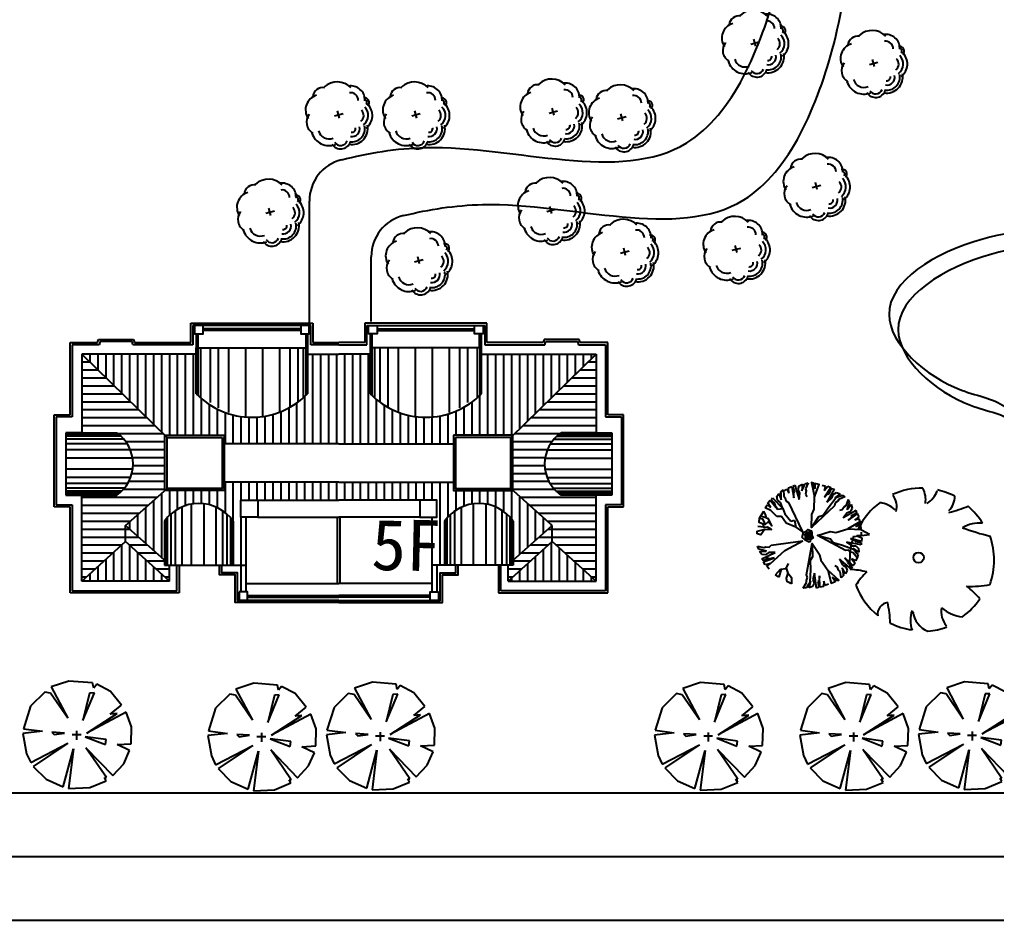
# Model space of a CAD drawing. Extents: x 225694 to 1397201, y -46174 to 794826.
# Drawn here: x 614674 to 660719, y 411689 to 454126 of the extents above; entities that cross this region are included whole.
import ezdxf
from ezdxf.enums import TextEntityAlignment as Align

# ---------------------------------------------------------------- set-up
doc = ezdxf.new("R2010")
doc.units = 0
doc.header["$LTSCALE"] = 0.5
doc.header["$MEASUREMENT"] = 0
for name, color, linetype in [('08-树', 73, 'Continuous'), ('KJ', 8, 'Continuous'), ('ZJ', 7, 'Continuous'), ('屋顶', 135, 'Continuous'), ('树', 124, 'Continuous'), ('路', 40, 'Continuous')]:
    doc.layers.add(name, color=color, linetype=linetype)
doc.styles.add('等线体', font='')
doc.styles.get('等线体').set_extended_font_data('黑体')

# ---------------------------------------------------------------- blocks, each defined once
blk = doc.blocks.new('批杷')
at = {"layer": '08-树', "color": 124}
for p, q in [((-1206, 2233), (-1054, 2316)), ((-1054, 2316), (-959, 2128)), ((-983, 2387), (-831, 2446)), ((-959, 2128), (-983, 2387)), ((-831, 2446), (-723, 1917)), ((-784, 2446), (-678, 2505)), ((-689, 2188), (-784, 2446)), ((-678, 2505), (-475, 1835)), ((-524, 2306), (-478, 2470)), ((-441, 2129), (-524, 2306)), ((-478, 2470), (-326, 2553)), ((-326, 2553), (-360, 2236)), ((-360, 2236), (-231, 2506)), ((-231, 2506), (-208, 2577)), ((-208, 2577), (-55, 2613)), ((-55, 2613), (-172, 2330)), ((-172, 2330), (-148, 2236)), ((296, 2576), (142, 2607)), ((601, 2507), (767, 2457)), ((767, 2457), (700, 2258)), ((700, 2258), (866, 2457)), ((1016, 2391), (717, 1941)), ((1166, 2324), (833, 1708)), ((866, 2457), (1016, 2391)), ((933, 2108), (1049, 2357)), ((1049, 2357), (1166, 2324)), ((-1799, 1818), (-1731, 1918)), ((-1731, 1918), (-1248, 1412)), ((-1537, 1977), (-1438, 2120)), ((-1504, 1809), (-1537, 1977)), ((-1438, 2120), (-1325, 1821)), ((-1344, 2194), (-1224, 2295)), ((-1333, 2120), (-1344, 2194)), ((-1325, 1821), (-1333, 2120)), ((-1224, 2295), (-1200, 1990)), ((-1200, 1990), (-1137, 1917)), ((-1137, 1917), (-1099, 1765)), ((-735, 2140), (-689, 2188)), ((-723, 1917), (-735, 2140)), ((-475, 1835), (-441, 2129)), ((-148, 2236), (-183, 2083)), ((-183, 2083), (-111, 1966)), ((717, 1941), (866, 2108)), ((833, 1708), (1066, 1891)), ((866, 2108), (933, 2108)), ((1066, 1891), (1132, 2074)), ((1132, 2074), (1282, 2158)), ((1448, 2108), (1199, 1908)), ((1199, 1908), (1481, 2008)), ((1282, 2158), (1448, 2108)), ((1681, 1958), (1398, 1841)), ((1481, 2008), (1548, 2041)), ((1548, 2041), (1681, 1958)), ((-2080, 1437), (-1981, 1580)), ((-1806, 1311), (-2080, 1437)), ((-1981, 1580), (-1812, 1455)), ((-1950, 1675), (-1841, 1796)), ((-1812, 1455), (-1950, 1675)), ((-1841, 1796), (-1506, 1373)), ((-1597, 1630), (-1799, 1818)), ((-1618, 1567), (-1597, 1630)), ((-1506, 1373), (-1618, 1567)), ((-1506, 1373), (-1248, 1412)), ((-1351, 1689), (-1504, 1809)), ((-1248, 1412), (-1351, 1689)), ((-1248, 1412), (-1154, 1152)), ((-1099, 1765), (-982, 1692)), ((-982, 1692), (-335, 346)), ((1182, 1542), (102, 510)), ((1215, 1675), (1182, 1542)), ((1348, 1758), (1215, 1675)), ((1398, 1841), (1348, 1758)), ((1636, 1489), (1556, 1354)), ((1718, 1541), (1636, 1489)), ((1828, 1826), (1718, 1541)), ((1789, 1343), (1882, 1628)), ((1983, 1597), (1789, 1343)), ((1914, 1695), (1828, 1826)), ((1882, 1628), (1914, 1695)), ((1957, 1281), (2037, 1432)), ((2037, 1432), (1983, 1597)), ((-2340, 954), (-2143, 1291)), ((-1530, 1034), (-1806, 1311)), ((-1312, 1034), (-1530, 1034)), ((-1095, 717), (-1312, 1034)), ((-1154, 1152), (-877, 816)), ((1556, 1354), (1424, 1318)), ((2206, 1320), (1599, 973)), ((1599, 973), (1776, 1210)), ((1776, 1210), (1957, 1281)), ((2276, 1172), (1834, 862)), ((1834, 862), (1997, 1016)), ((1995, 1082), (2242, 1205)), ((1997, 1016), (1995, 1082)), ((2151, 853), (2346, 1024)), ((2349, 925), (2151, 853)), ((2242, 1205), (2206, 1320)), ((2346, 1024), (2276, 1172)), ((2403, 760), (2349, 925)), ((-640, 538), (-1095, 717)), ((-877, 816), (-699, 855)), ((-699, 855), (-640, 538)), ((-640, 538), (-264, 261)), ((-2459, 222), (-2459, 340)), ((1708, -563), (393, 145)), ((2464, -143), (1944, 3)), ((1944, 3), (2149, -88)), ((2450, 115), (2240, 117)), ((2240, 117), (2481, 20)), ((2447, 288), (2450, 115)), ((2481, 20), (2464, -143)), ((-2383, -509), (-2442, -364)), ((-2442, -364), (-2145, -435)), ((-2145, -435), (-2055, -397)), ((-2055, -397), (-1899, -408)), ((-1899, -408), (-1794, -320)), ((-1794, -320), (-313, -120)), ((-1154, -571), (-313, -120)), ((-131, -1714), (136, -244)), ((2447, -305), (1759, -180)), ((1759, -180), (2005, -344)), ((2005, -344), (2199, -351)), ((2149, -88), (2169, -151)), ((2169, -151), (2443, -185)), ((2199, -351), (2325, -467)), ((2443, -185), (2447, -305)), ((-2310, -521), (-2383, -509)), ((-2342, -622), (-2022, -607)), ((-2236, -760), (-2342, -622)), ((-2022, -607), (-2310, -521)), ((-2240, -963), (-1609, -660)), ((-2067, -780), (-2236, -760)), ((-2158, -1104), (-1652, -917)), ((-1905, -671), (-2067, -780)), ((-1609, -660), (-1905, -671)), ((-1652, -917), (-1871, -963)), ((-1825, -1182), (-1154, -571)), ((1680, -912), (1814, -1091)), ((2062, -1293), (1680, -912)), ((1845, -553), (1708, -563)), ((1965, -654), (1845, -553)), ((2060, -676), (1965, -654)), ((2258, -908), (2060, -676)), ((2329, -641), (2062, -466)), ((2062, -466), (2244, -703)), ((2258, -908), (2176, -1062)), ((2244, -703), (2296, -756)), ((2296, -756), (2258, -908)), ((2325, -467), (2329, -641)), ((-2166, -1058), (-2240, -963)), ((-1925, -924), (-2166, -1058)), ((-2076, -1246), (-2158, -1104)), ((-1825, -1182), (-2076, -1246)), ((-1996, -1305), (-1825, -1182)), ((-1891, -1443), (-1996, -1305)), ((-1871, -963), (-1925, -924)), ((1321, -1348), (1197, -1290)), ((1377, -1495), (1321, -1348)), ((1429, -980), (1563, -1244)), ((1968, -1427), (1429, -980)), ((1553, -1378), (1596, -1674)), ((1700, -1661), (1553, -1378)), ((1563, -1244), (1729, -1345)), ((1729, -1345), (1782, -1508)), ((1814, -1091), (1801, -1156)), ((1801, -1156), (2023, -1319)), ((2023, -1319), (1968, -1427)), ((1994, -957), (2157, -1159)), ((2176, -1062), (1994, -957)), ((2157, -1159), (2062, -1293)), ((-1431, -1818), (-1589, -1719)), ((-138, -1986), (-80, -1841)), ((-80, -1841), (-131, -1714)), ((249, -1643), (169, -1928)), ((342, -2337), (249, -1643)), ((480, -1763), (457, -1986)), ((502, -2303), (480, -1763)), ((1449, -1560), (1377, -1495)), ((1508, -1860), (1449, -1560)), ((1615, -1746), (1508, -1860)), ((1596, -1674), (1615, -1746)), ((1782, -1508), (1700, -1661)), ((-837, -2135), (-1055, -2036)), ((-290, -2343), (-130, -2083)), ((-130, -2083), (-138, -1986)), ((-99, -2267), (-133, -2333)), ((71, -2020), (-99, -2267)), ((-14, -2328), (71, -2020)), ((150, -2270), (-14, -2328)), ((222, -2115), (150, -2270)), ((169, -1928), (222, -2115)), ((456, -2295), (342, -2337)), ((457, -1986), (403, -2025)), ((403, -2025), (456, -2295)), ((662, -2269), (502, -2303)), ((679, -2009), (662, -2269)), ((743, -2210), (679, -2009)), ((907, -2153), (743, -2210)), ((-133, -2333), (-290, -2343))]:
    blk.add_line(p, q, dxfattribs=at)
for points in [[(252, 1958), (468, 2540), (268, 2590), (268, 2357), (185, 2607), (102, 2640), (252, 1958)], [(119, 527), (102, 510), (119, 1126), (235, 1375), (252, 1958)], [(119, 527), (451, 1026), (650, 1093), (883, 1442), (1249, 1908)], [(-2459, 340), (-2083, 439), (-1787, 420), (-1965, 538), (-2123, 519), (-2182, 677), (-2360, 756), (-2340, 954), (-2202, 915), (-2083, 657), (-1945, 776), (-1767, 598), (-1925, 915), (-2024, 954), (-2063, 1133), (-2143, 1291)], [(-2024, 974), (-2202, 1014), (-2321, 1034)], [(-2143, 538), (-2419, 558)], [(1816, 451), (2437, 425), (2423, 630), (2201, 558), (2413, 714), (2419, 804), (1816, 451)], [(-2103, 439), (-2281, 162), (-2459, 222)], [(414, 135), (393, 145), (984, 320), (1257, 286), (1816, 451)], [(414, 135), (992, -27), (1117, -196), (1521, -309), (2077, -513)], [(133, -267), (157, -867), (35, -1038), (52, -1457), (30, -2049)], [(133, -267), (136, -244), (485, -752), (537, -1022), (866, -1503)], [(-1352, -1442), (-1095, -1422), (-976, -1185)], [(-1589, -1719), (-1352, -1442)], [(-1332, -1462), (-1371, -1601), (-1431, -1818)], [(-1095, -1403), (-1015, -1640)], [(-1015, -1640), (-1095, -1878), (-1055, -2036)], [(-1035, -1601), (-837, -1838), (-837, -2135)], [(866, -1503), (1034, -2102), (1225, -2025), (1088, -1836), (1302, -1989), (1388, -1967), (866, -1503)]]:
    blk.add_lwpolyline(points, dxfattribs=at)
for points in [[(-14, -172), (-197, -89), (-330, 44), (-280, 277), (-147, 344), (-64, 427), (102, 360), (119, 244), (119, 144), (185, 27), (52, -56), (36, -139)], [(-35, -51), (-138, -31), (-178, 9), (-178, 88), (-187, 117), (-207, 191), (-138, 236), (-109, 300), (-20, 290), (5, 330), (34, 270), (59, 251), (54, 147), (103, 93), (103, 48), (79, 38), (64, -11), (39, -26), (24, -51)], [(-114, 33), (-138, 78), (-138, 132), (-104, 196), (-99, 226), (-54, 246), (-40, 201), (-15, 206), (-5, 191), (20, 157), (29, 127), (29, 97), (15, 48), (10, 33), (-5, 18), (-25, 18), (-25, -1), (-64, -1), (-69, 18), (-79, 28)], [(-74, 112), (-64, 167), (-40, 172), (-30, 152), (-10, 132), (-10, 107), (-30, 93), (-30, 78), (-49, 83), (-74, 93)]]:
    blk.add_lwpolyline(points, close=True, dxfattribs=at)
blk = doc.blocks.new('含笑')
at = {"layer": '树'}
for p, q in [((-632, 458), (-789, 543)), ((-789, 543), (-789, 543)), ((-846, 434), (-632, 458))]:
    blk.add_line(p, q, dxfattribs=at)
blk.add_circle((27, 148), 69.3, dxfattribs=at)
for centre, radius, start, end in [((74, 115), 966, 89.3321, 114.3856), ((-228, 923), 350, 352.0775, 26.6128), ((74, 115), 963, 62.8767, 77.7021), ((-501, 833), 236, 343.6555, 39.76), ((-64, 1178), 366, 304.1868, 338.5411), ((234, 973), 279, 315.8454, 359.7651), ((74, 115), 956, 126.0751, 153.6245), ((-556, 485), 407, 48.5203, 80.5151), ((-354, 3609), 2962, 285.4397, 290.7099), ((74, 115), 950, 31.4098, 49.4752), ((837, 188), 424, 83.5323, 121.6544), ((1829, 3902), 3566, 250.0865, 256.3451), ((74, 115), 974, 160.8426, 187.275), ((74, 115), 968, 340.3307, 19.43), ((-1018, -1601), 1597, 77.3728, 85.4649), ((81, -798), 1065, 134.7782, 147.3315), ((74, 115), 951, 200.8103, 231.4392), ((738, 952), 1190, 266.7455, 282.0146), ((89, -1036), 989, 39.6536, 53.993), ((-366, -610), 158, 97.741, 188.8107), ((-2361, -834), 2010, 2.9465, 10.9238), ((74, 115), 933, 305.394, 326.2464), ((316, -694), 400, 160.6009, 199.3991), ((271, -539), 323, 186.1912, 248.4952), ((626, -573), 297, 170.6314, 220.6278), ((680, -105), 545, 230.4582, 263.1093), ((74, 115), 947, 243.1498, 261.8356), ((74, 115), 957, 274.7236, 290.3277)]:
    blk.add_arc(centre, radius, start, end, dxfattribs=at)
blk = doc.blocks.new('桂花')
at = {"layer": '08-树', "linetype": 'ByBlock'}
for p, q in [((0, 0), (-316, 0)), ((-149, -187), (-149, 195))]:
    blk.add_line(p, q, dxfattribs=at)
for centre, radius, start, end in [((-612, 656), 626, 75.2533, 173.8893), ((-367, 1210), 204, 31.9374, 177.2865), ((-367, 1210), 110, 31.9374, 177.2865), ((79, 732), 688, 22.6842, 120.5814), ((-612, 656), 332, 75.2533, 173.8893), ((79, 732), 509, 22.6842, 120.5814), ((79, 732), 314, 22.6842, 120.5814), ((574, 395), 565, 335.0514, 87.0482), ((574, 395), 687, 335.0514, 87.0482), ((-743, 93), 815, 118.8409, 207.9925), ((574, 395), 158, 335.0514, 87.0482), ((574, 395), 344, 335.0514, 87.0482), ((868, -183), 294, 286.7742, 55.2785), ((868, -183), 443, 286.7742, 55.2785), ((-1031, -465), 437, 155.3763, 247.6372), ((-552, -692), 652, 181.4394, 289.2262), ((287, -545), 475, 271.8981, 6.291), ((287, -545), 769, 271.8981, 6.291), ((-59, -897), 543, 216.0983, 316.3439)]:
    blk.add_arc(centre, radius, start, end, dxfattribs=at)
blk = doc.blocks.new('GUIHUA')
at = {"layer": '树', "linetype": 'ByBlock', "xscale": 1.0944, "yscale": 1.0944, "zscale": 1.0944}
blk.add_blockref('桂花', (169, -8), dxfattribs=at)
blk = doc.blocks.new('棕榈')
at = {"layer": '树', "color": 64, "linetype": 'Continuous'}
for p, q in [((-172, 1067), (-553, 940)), ((336, 1025), (-172, 1067)), ((-553, 940), (-196, 270)), ((360, 916), (336, 1025)), ((426, 996), (360, 916)), ((717, 842), (426, 996)), ((953, 551), (717, 842)), ((-688, 831), (-995, 530)), ((-566, 808), (-688, 831)), ((-196, 270), (-566, 808)), ((127, 220), (373, 813)), ((270, 808), (127, 220)), ((373, 813), (270, 808)), ((-995, 530), (-1146, 45)), ((715, 357), (953, 551)), ((1056, 402), (209, -50)), ((209, -50), (863, 371)), ((863, 371), (715, 357)), ((1170, 85), (1056, 402)), ((-1146, 45), (-738, -11)), ((0, -192), (0, 0)), ((1159, -278), (1170, 85)), ((-738, -11), (-1159, -58)), ((-1159, -58), (-1080, -495)), ((-537, -32), (-487, -82)), ((-265, -48), (-537, -32)), ((-487, -82), (-265, -48)), ((88, -84), (-103, -84)), ((177, -127), (611, -294)), ((625, -185), (177, -127)), ((611, -294), (625, -185)), ((-990, -683), (-193, -267)), ((-193, -267), (-937, -763)), ((-294, -1205), (-73, -388)), ((-73, -388), (-180, -1239)), ((633, -1004), (193, -363)), ((193, -363), (770, -961)), ((863, -297), (1159, -278)), ((1130, -424), (863, -297)), ((-1080, -495), (-990, -683)), ((1003, -707), (1130, -424)), ((-937, -763), (-662, -1041)), ((770, -961), (1003, -707)), ((-662, -1041), (-294, -1205)), ((627, -1072), (590, -1004)), ((590, -1004), (633, -1004)), ((-180, -1239), (275, -1218)), ((275, -1218), (627, -1072))]:
    blk.add_line(p, q, dxfattribs=at)
blk = doc.blocks.new('2w')
at = {"layer": 'KJ'}
h = blk.add_hatch(dxfattribs=at)
h.set_pattern_fill('ANSI31', color=256, scale=3000, angle=45, style=0)
h.paths.add_polyline_path([(1044197, 359183), (1044197, 357113), (1044797, 357113), (1044797, 359383), (1044557, 359383), (1044557, 360183), (1045357, 360183), (1049177, 360183), (1052997, 360183), (1053797, 360183), (1053797, 359383), (1053557, 359383), (1053557, 357113), (1054157, 357113), (1054157, 359183, -0.520128), (1057397, 359183), (1057397, 357347), (1059227, 358981), (1057388, 360633), (1054577, 360633), (1054577, 361033), (1049177, 361033), (1043777, 361033), (1043777, 360633), (1040966, 360633), (1039127, 358981), (1040957, 357347), (1040957, 359183, -0.520128)])
h.paths.add_polyline_path([(1042457, 365183), (1042457, 367053), (1037057, 367053), (1040975, 363233), (1043777, 363233), (1043777, 362833), (1049177, 362833), (1054577, 362833), (1054577, 363233), (1057380, 363233), (1061297, 367053), (1055897, 367053), (1055897, 365183, -0.419621), (1050657, 365183), (1050657, 367053), (1049177, 367053), (1047697, 367053), (1047697, 365183, -0.419621)])
h = blk.add_hatch(dxfattribs=at)
h.set_pattern_fill('ANSI31', color=256, scale=3000, angle=135, style=0)
h.paths.add_polyline_path([(1040977, 363230), (1037057, 367053), (1037057, 363353), (1038707, 363353, -0.52381), (1038707, 360413), (1037057, 360413), (1037057, 356363), (1039127, 358231), (1039127, 358981), (1040977, 360643)])
h.paths.add_polyline_path([(1039127, 358981), (1039127, 358231), (1041197, 356363), (1041197, 357113), (1040957, 357113), (1040957, 357347)])
h.paths.add_polyline_path([(1057397, 357347), (1057397, 357113), (1057157, 357113), (1057157, 356363), (1059227, 358231), (1059227, 358981)])
h.paths.add_polyline_path([(1061297, 360413), (1059647, 360413, -0.52381), (1059647, 363353), (1061297, 363353), (1061297, 367053), (1057377, 363230), (1057377, 360643), (1059227, 358981), (1059227, 358231), (1061297, 356363)])
h = blk.add_hatch(dxfattribs=at)
h.set_pattern_fill('ANSI31', color=256, scale=3000, angle=45, style=0)
h.paths.add_polyline_path([(1041197, 356363), (1039127, 358231), (1037057, 356363)])
h.paths.add_polyline_path([(1061297, 356363), (1059227, 358231), (1057157, 356363)])
for p, q in [((1042530, 367353), (1042530, 365107)), ((1042663, 367353), (1042663, 364979)), ((1043110, 367353), (1043110, 364775)), ((1043489, 367353), (1043489, 364526)), ((1043971, 367353), (1043971, 364302)), ((1044774, 367353), (1044774, 364110)), ((1045580, 367353), (1045580, 364110)), ((1046383, 367353), (1046383, 364302)), ((1046865, 367353), (1046865, 364526)), ((1047244, 367353), (1047244, 364775)), ((1047491, 367353), (1047491, 364979)), ((1047624, 367353), (1047624, 365107)), ((1050730, 367353), (1050730, 365107)), ((1050863, 367353), (1050863, 364979)), ((1051110, 367353), (1051110, 364775)), ((1051489, 367353), (1051489, 364526)), ((1051971, 367353), (1051971, 364302)), ((1052774, 367353), (1052774, 364110)), ((1053580, 367353), (1053580, 364110)), ((1054383, 367353), (1054383, 364302)), ((1054865, 367353), (1054865, 364526)), ((1055244, 367353), (1055244, 364775)), ((1055691, 367353), (1055691, 364979)), ((1055824, 367353), (1055824, 365107)), ((1038746, 363325), (1036307, 363325)), ((1059608, 363325), (1062047, 363325)), ((1038804, 363281), (1036307, 363281)), ((1038908, 363191), (1036307, 363191)), ((1039045, 363049), (1036307, 363049)), ((1059310, 363049), (1062047, 363049)), ((1059447, 363191), (1062047, 363191)), ((1059550, 363281), (1062047, 363281)), ((1039203, 362835), (1036307, 362835)), ((1039348, 362550), (1036307, 362550)), ((1059006, 362550), (1062047, 362550)), ((1059152, 362835), (1062047, 362835)), ((1039456, 362156), (1036307, 362156)), ((1058898, 362156), (1062047, 362156)), ((1039461, 361644), (1036307, 361644)), ((1058893, 361644), (1062047, 361644)), ((1039361, 361249), (1036307, 361249)), ((1058993, 361249), (1062047, 361249)), ((1039223, 360964), (1036307, 360964)), ((1039073, 360751), (1036307, 360751)), ((1038943, 360608), (1036307, 360608)), ((1059131, 360964), (1062047, 360964)), ((1059281, 360751), (1062047, 360751)), ((1059411, 360608), (1062047, 360608)), ((1038845, 360519), (1036307, 360519)), ((1038791, 360474), (1036307, 360474)), ((1059509, 360519), (1062047, 360519)), ((1059564, 360474), (1062047, 360474)), ((1041479, 357113), (1041479, 359691)), ((1041796, 357113), (1041796, 359865)), ((1042229, 357113), (1042229, 359999)), ((1042825, 357113), (1042825, 359991)), ((1043396, 357113), (1043396, 359848)), ((1043706, 357113), (1043706, 359701)), ((1054649, 357113), (1054649, 359701)), ((1054959, 357113), (1054959, 359848)), ((1055529, 357113), (1055529, 359991)), ((1056125, 357113), (1056125, 359999)), ((1056558, 357113), (1056558, 359865)), ((1056875, 357113), (1056875, 359691)), ((1041024, 357113), (1041024, 359273)), ((1041106, 357113), (1041106, 359369)), ((1041266, 357113), (1041266, 359527)), ((1043919, 357113), (1043919, 359526)), ((1044079, 357113), (1044079, 359350)), ((1044160, 357113), (1044160, 359239)), ((1054194, 357113), (1054194, 359239)), ((1054276, 357113), (1054276, 359350)), ((1054435, 357113), (1054435, 359526)), ((1057088, 357113), (1057088, 359527)), ((1057248, 357113), (1057248, 359369)), ((1057330, 357113), (1057330, 359273))]:
    blk.add_line(p, q, dxfattribs=at)
at = {"layer": '屋顶'}
for p, q in [((1042197, 368513), (1047957, 368513)), ((1042197, 367603), (1042197, 368513)), ((1047857, 368413), (1042297, 368413)), ((1042297, 368413), (1042297, 367503)), ((1047857, 367503), (1047857, 368413)), ((1047957, 368513), (1047957, 367603)), ((1050397, 368513), (1050397, 367603)), ((1056157, 368513), (1050397, 368513)), ((1050497, 367503), (1050497, 368413)), ((1050497, 368413), (1056057, 368413)), ((1056057, 368413), (1056057, 367503)), ((1056157, 367603), (1056157, 368513)), ((1042461, 367053), (1042461, 368013)), ((1042541, 367353), (1042541, 368013)), ((1047377, 368253), (1042777, 368253)), ((1047377, 368173), (1042777, 368173)), ((1047617, 368013), (1047617, 367353)), ((1047697, 368013), (1047697, 367053)), ((1050657, 368013), (1050657, 367053)), ((1050737, 368013), (1050737, 367353)), ((1050977, 368253), (1055577, 368253)), ((1050977, 368173), (1055577, 368173)), ((1055813, 367353), (1055813, 368013)), ((1055893, 367053), (1055893, 368013)), ((1036507, 367603), (1037808, 367603)), ((1036507, 364203), (1036507, 367603)), ((1037882, 367503), (1036607, 367503)), ((1037882, 367503), (1036607, 367503)), ((1036607, 367503), (1036607, 364103)), ((1037808, 367603), (1037853, 367753)), ((1037853, 367753), (1039502, 367753)), ((1037927, 367653), (1037882, 367503)), ((1039427, 367653), (1037927, 367653)), ((1039472, 367503), (1039427, 367653)), ((1042297, 367503), (1039472, 367503)), ((1042067, 367503), (1039472, 367503)), ((1039502, 367753), (1039547, 367603)), ((1039547, 367603), (1042197, 367603)), ((1049177, 367503), (1047857, 367503)), ((1047957, 367603), (1049177, 367603)), ((1050397, 367603), (1049177, 367603)), ((1049177, 367503), (1050497, 367503)), ((1056057, 367503), (1058882, 367503)), ((1058808, 367603), (1056157, 367603)), ((1056288, 367503), (1058882, 367503)), ((1058853, 367753), (1058808, 367603)), ((1060502, 367753), (1058853, 367753)), ((1058882, 367503), (1058927, 367653)), ((1058927, 367653), (1060427, 367653)), ((1060427, 367653), (1060472, 367503)), ((1060472, 367503), (1061747, 367503)), ((1060472, 367503), (1061747, 367503)), ((1060547, 367603), (1060502, 367753)), ((1061847, 367603), (1060547, 367603)), ((1061747, 367503), (1061747, 364103)), ((1061847, 364203), (1061847, 367603)), ((1037057, 367053), (1037057, 363353)), ((1042457, 367053), (1037057, 367053)), ((1037057, 367053), (1041077, 363133)), ((1047697, 367053), (1049177, 367053)), ((1050657, 367053), (1049177, 367053)), ((1055897, 367053), (1061297, 367053)), ((1061297, 367053), (1057277, 363133)), ((1061297, 367053), (1061297, 363353)), ((1035757, 364203), (1036507, 364203)), ((1035757, 359863), (1035757, 364203)), ((1036607, 364103), (1035857, 364103)), ((1035857, 364103), (1035857, 359963)), ((1061747, 364103), (1062497, 364103)), ((1062597, 364203), (1061847, 364203)), ((1062497, 364103), (1062497, 359963)), ((1062597, 359863), (1062597, 364203)), ((1037057, 363353), (1036307, 363353)), ((1036307, 363353), (1036307, 360413)), ((1037057, 363353), (1038707, 363353)), ((1037057, 363353), (1038707, 363353)), ((1061297, 363353), (1059647, 363353)), ((1061297, 363353), (1059647, 363353)), ((1061297, 363353), (1062047, 363353)), ((1062047, 363353), (1062047, 360413)), ((1049177, 362833), (1043677, 362833)), ((1049177, 362833), (1054677, 362833)), ((1049177, 361033), (1043677, 361033)), ((1049177, 361033), (1043677, 361033)), ((1049177, 361033), (1054677, 361033)), ((1049177, 361033), (1054677, 361033)), ((1039127, 358981), (1041077, 360733)), ((1059227, 358981), (1057277, 360733)), ((1036307, 360413), (1037057, 360413)), ((1037057, 356363), (1037057, 360413)), ((1037057, 360413), (1038707, 360413)), ((1045357, 360183), (1049177, 360183)), ((1052997, 360183), (1049177, 360183)), ((1061297, 360413), (1059647, 360413)), ((1062047, 360413), (1061297, 360413)), ((1061297, 356363), (1061297, 360413)), ((1036507, 359863), (1035757, 359863)), ((1035857, 359963), (1036607, 359963)), ((1036357, 359963), (1036607, 359963)), ((1036507, 355813), (1036507, 359863)), ((1036607, 359963), (1036607, 355913)), ((1036607, 359963), (1036607, 355913)), ((1061747, 359963), (1061747, 355913)), ((1061747, 359963), (1061747, 355913)), ((1062497, 359963), (1061747, 359963)), ((1061997, 359963), (1061747, 359963)), ((1061847, 355813), (1061847, 359863)), ((1061847, 359863), (1062597, 359863)), ((1040957, 359183), (1040957, 357113)), ((1044197, 359183), (1044197, 357113)), ((1044797, 359383), (1044797, 355853)), ((1045357, 359383), (1049177, 359383)), ((1049117, 356253), (1049117, 359383)), ((1052997, 359383), (1049177, 359383)), ((1049237, 356253), (1049237, 359383)), ((1053557, 359383), (1053557, 355853)), ((1054157, 359183), (1054157, 357113)), ((1057397, 359183), (1057397, 357113)), ((1039127, 358231), (1039127, 358981)), ((1040957, 357347), (1039127, 358981)), ((1057397, 357347), (1059227, 358981)), ((1059227, 358231), (1059227, 358981)), ((1037057, 356363), (1039127, 358231)), ((1041197, 356363), (1039127, 358231)), ((1057157, 356363), (1059227, 358231)), ((1061297, 356363), (1059227, 358231)), ((1040957, 357113), (1044397, 357113)), ((1041197, 356363), (1041197, 357113)), ((1041547, 355913), (1041547, 357113)), ((1041547, 355913), (1041547, 357113)), ((1041647, 357113), (1041647, 355813)), ((1044097, 357113), (1044797, 357113)), ((1044557, 357113), (1044557, 355853)), ((1054257, 357113), (1053557, 357113)), ((1053797, 357113), (1053797, 355853)), ((1057397, 357113), (1053957, 357113)), ((1056707, 357113), (1056707, 355813)), ((1056807, 355913), (1056807, 357113)), ((1056807, 355913), (1056807, 357113)), ((1057157, 356363), (1057157, 357113)), ((1041197, 356363), (1037057, 356363)), ((1044797, 356253), (1049177, 356253)), ((1053557, 356253), (1049177, 356253)), ((1057157, 356363), (1061297, 356363)), ((1041647, 355813), (1036507, 355813)), ((1036607, 355913), (1041547, 355913)), ((1036607, 355913), (1041547, 355913)), ((1044877, 355693), (1049177, 355693)), ((1044877, 355613), (1049177, 355613)), ((1053477, 355693), (1049177, 355693)), ((1053477, 355613), (1049177, 355613)), ((1056707, 355813), (1061847, 355813)), ((1061747, 355913), (1056807, 355913)), ((1061747, 355913), (1056807, 355913))]:
    blk.add_line(p, q, dxfattribs=at)
for points in [[(1042377, 368413), (1042377, 368013), (1042777, 368013), (1042777, 368413)], [(1047377, 368413), (1047377, 368013), (1047777, 368013), (1047777, 368413)], [(1050977, 368413), (1050977, 368013), (1050577, 368013), (1050577, 368413)], [(1055977, 368413), (1055977, 368013), (1055577, 368013), (1055577, 368413)], [(1043777, 363233), (1043777, 360633), (1040977, 360633), (1040977, 363233)], [(1043677, 363133), (1043677, 360733), (1041077, 360733), (1041077, 363133)], [(1054577, 363233), (1054577, 360633), (1057377, 360633), (1057377, 363233)], [(1054677, 363133), (1054677, 360733), (1057277, 360733), (1057277, 363133)], [(1045357, 360183), (1045357, 359383), (1044557, 359383), (1044557, 360183)], [(1052997, 360183), (1052997, 359383), (1053797, 359383), (1053797, 360183)], [(1044477, 355853), (1044477, 355453), (1044877, 355453), (1044877, 355853)], [(1053877, 355853), (1053877, 355453), (1053477, 355453), (1053477, 355853)]]:
    blk.add_lwpolyline(points, close=True, dxfattribs=at)
for points in [[(1042457, 365183), (1042457, 367353), (1047697, 367353), (1047697, 365183)], [(1055897, 365183), (1055897, 367353), (1050657, 367353), (1050657, 365183)], [(1049177, 355353), (1044297, 355353), (1044297, 356663), (1043557, 356663), (1043557, 357113)], [(1049177, 355453), (1044397, 355453), (1044397, 356763), (1043657, 356763), (1043657, 357113)], [(1049177, 355453), (1053957, 355453), (1053957, 356763), (1054697, 356763), (1054697, 357113)], [(1049177, 355353), (1054057, 355353), (1054057, 356663), (1054797, 356663), (1054797, 357113)]]:
    blk.add_lwpolyline(points, dxfattribs=at)
for centre, radius, start, end in [((1045077, 367755), 3672, 224.4721, 315.5279), ((1053277, 367755), 3672, 224.4721, 315.5279), ((1037689, 361883), 1788, 304.708, 55.292), ((1060665, 361883), 1788, 124.708, 235.292), ((1042577, 358047), 1979, 35.0396, 144.9604), ((1055777, 358047), 1979, 35.0396, 144.9604)]:
    blk.add_arc(centre, radius, start, end, dxfattribs=at)

msp = doc.modelspace()

# ---------------------------------------------------------------- linework, layer by layer
at = {"layer": '08-树', "color": 7}
for points in [[(694990, 438950.8), (694149.6, 440972.4), (692913.7, 443945.3), (690866, 448517.8), (686757, 449929.4), (682214.7, 450221.7), (676148.5, 450528), (669817.4, 452450.4), (664103.3, 448941.6), (664625.3, 444326.9), (659497.5, 444234.2), (653758.9, 440621.3), (658108.5, 436605), (662284.3, 436043.3), (661687, 431237), (666221, 429358), (670526, 430311), (675261.1, 430412.9), (678581.3, 427644.3), (681958.7, 427382.6), (683859.2, 426495.1), (684691.3, 426106.5)], [(695417.2, 438239.2), (694576.9, 440260.7), (693341, 443233.6), (691293.2, 447806.2), (687184.3, 449217.8), (682642, 449510.1), (676575.8, 449816.4), (670244.7, 451738.8), (664530.6, 448230), (665052.6, 443615.3), (659924.8, 443522.6), (654186.2, 439909.6), (658535.8, 435893.3), (662711.6, 435331.7), (662114.3, 430525.4), (666648.2, 428646.4), (670953.3, 429599.4), (675688.3, 429701.3), (679008.6, 426932.7), (682386, 426671), (684286.5, 425783.5), (685118.6, 425394.9)]]:
    msp.add_open_spline(points, degree=3, knots=[0, 0, 0, 0, 6641.1847181, 9766.4087621, 14481.0382174, 18491.8589362, 23637.07584, 32620.2939254, 37871.1829461, 40024.9528928, 44494.578504, 50165.1188567, 55099.1681403, 57399.9513632, 61766.1694038, 65528.4384496, 69952.9216569, 75240.0871877, 78808.7542329, 82332.114472, 85076.342269, 85076.342269, 85076.342269, 85076.342269], dxfattribs=at)
at = {"layer": '路', "color": 7}
for p, q in [((628334, 439676.4), (628334, 445577.9)), ((631247.5, 439903.7), (631247.5, 442949.1)), ((683598.6, 417688.9), (510672.7, 417688.9)), ((830824.1, 414688.9), (504489.6, 414688.9)), ((683598.6, 411688.9), (511652.4, 411688.9))]:
    msp.add_line(p, q, dxfattribs=at)
for centre, start in [((630334, 445577.9), 104.24107), ((633247.5, 442949.1), 103.64157)]:
    msp.add_arc(centre, 2000, start, 180, dxfattribs=at)
for points, knots in [([(553101.4, 417688.9), (549728.2, 422206.6), (543021.5, 431188.9), (556876.4, 441739.4), (556629.4, 455530.5), (550022.4, 466092.4), (555881.1, 476861.3), (562293.5, 484681.4), (574569.6, 490131), (579698, 478078.4), (592603.4, 479361), (599953.3, 489939.7), (612573.2, 480549.6), (620705.9, 491539), (628964.4, 500312.3), (647942.3, 493233.1), (641878.6, 510856.5), (648155.1, 520301.5), (647837, 532724.8), (659124.5, 536520.4), (666190.4, 544921.6), (676667.9, 542037.2), (685285.3, 539216.9), (692250.4, 544496.6), (701425.3, 539493), (706458.9, 544918.1), (709236.7, 547912)], [0, 0, 0, 0, 14427.2896194, 28684.5625826, 41813.7522732, 52705.2155961, 63262.7905587, 74483.0928484, 85762.2605936, 93119.153961, 107355.6559832, 114359.7475777, 127672.2000607, 138947.3166207, 149121.1998097, 163357.697375, 177033.0047384, 185159.3922129, 198301.1106652, 208161.8521645, 217572.0777821, 228569.6187249, 237392.0694759, 243284.2380735, 252106.6841135, 262970.405513, 262970.405513, 262970.405513, 262970.405513]), ([(553745.5, 417688.9), (550372.3, 422206.6), (543665.6, 431188.9), (557520.4, 441739.4), (557273.4, 455530.5), (550666.5, 466092.4), (556525.2, 476861.3), (562937.6, 484681.4), (575213.7, 490131), (580342.1, 478078.4), (593247.5, 479361), (600597.4, 489939.7), (613217.3, 480549.6), (621350, 491539), (629608.5, 500312.3), (648586.4, 493233.1), (642522.7, 510856.5), (648799.1, 520301.5), (648481.1, 532724.8), (659768.6, 536520.4), (666834.5, 544921.6), (677312, 542037.2), (685929.3, 539216.9), (692894.5, 544496.6), (702069.4, 539493), (707103, 544918.1), (709880.7, 547912)], [0, 0, 0, 0, 14427.2896194, 28684.5625826, 41813.7522732, 52705.2155961, 63262.7905587, 74483.0928484, 85762.2605936, 93119.153961, 107355.6559832, 114359.7475777, 127672.2000607, 138947.3166207, 149121.1998097, 163357.697375, 177033.0047384, 185159.3922129, 198301.1106652, 208161.8521645, 217572.0777821, 228569.6187249, 237392.0694759, 243284.2380735, 252106.6841135, 262970.405513, 262970.405513, 262970.405513, 262970.405513]), ([(709880.7, 545702.5), (708963.6, 543068.6), (707510.6, 538896.1), (701810.8, 539164.8), (698242.8, 540307.7), (693680.2, 541908.4), (690998, 536584.3), (685204.2, 536808.5), (680114.2, 537684.8), (675512.3, 539520.6), (669958.6, 539671.7), (668017.9, 534552.3), (662659.6, 533618.9), (656869.4, 533626.7), (653576.5, 528706.7), (649595.5, 523303.4), (653859.1, 516925.2), (649336.8, 511628.4), (653331.7, 505481.4), (653131.3, 498628.1), (653129.2, 488113.6), (645768.3, 489725.3), (643230.9, 484709.6), (637340.3, 481312.1), (628891.3, 480780.1), (618439.7, 481029.5), (612634.5, 471226.7), (602695.7, 475225.8), (596488.5, 470383.6), (589941.8, 464523.9), (595161.7, 458878.1), (596075.7, 449789), (610743.3, 447001.1), (604220.9, 433872.9), (594977.8, 429999.5), (586205.4, 424735), (582158.9, 419772.7), (580459.7, 417688.9)], [0, 0, 0, 0, 7298.9757818, 11563.0507456, 15022.9854729, 19319.0542986, 23640.9120085, 29639.7180495, 34725.5078593, 39355.625455, 44961.2972709, 48404.2163004, 53910.5429632, 59758.7015639, 64739.545937, 70698.9667969, 78365.9125158, 82764.5497023, 88560.1729544, 96937.592262, 106177.2555277, 110084.4406177, 115058.6784215, 120810.6139395, 129978.3438057, 140332.1069786, 150108.2040223, 157353.0789168, 167374.9675794, 172780.9820691, 179827.6393974, 185567.1267276, 199556.6919136, 208458.2677455, 219294.560966, 230387.2083651, 238417.0535732, 238417.0535732, 238417.0535732, 238417.0535732]), ([(710524.8, 545702.5), (709607.6, 543068.6), (708154.6, 538896.1), (702454.8, 539164.8), (698886.9, 540307.7), (694324.3, 541908.4), (691642.1, 536584.3), (685848.3, 536808.5), (680758.3, 537684.8), (676156.4, 539520.6), (670602.7, 539671.7), (668662, 534552.3), (663303.7, 533618.9), (657513.5, 533626.7), (654220.5, 528706.7), (650239.6, 523303.4), (654503.2, 516925.2), (649980.9, 511628.4), (653975.8, 505481.4), (653775.4, 498628.1), (653773.3, 488113.6), (646412.4, 489725.3), (643875, 484709.6), (637984.3, 481312.1), (629535.4, 480780.1), (619083.8, 481029.5), (613278.6, 471226.7), (603339.8, 475225.8), (597132.5, 470383.6), (590585.9, 464523.9), (595805.8, 458878.1), (596719.7, 449789), (611387.4, 447001.1), (604865, 433872.9), (595621.9, 429999.5), (586849.4, 424735), (582803, 419772.7), (581103.8, 417688.9)], [0, 0, 0, 0, 7298.9757818, 11563.0507456, 15022.9854729, 19319.0542986, 23640.9120085, 29639.7180495, 34725.5078593, 39355.625455, 44961.2972709, 48404.2163004, 53910.5429632, 59758.7015639, 64739.545937, 70698.9667969, 78365.9125158, 82764.5497023, 88560.1729544, 96937.592262, 106177.2555277, 110084.4406177, 115058.6784215, 120810.6139395, 129978.3438057, 140332.1069786, 150108.2040223, 157353.0789168, 167374.9675794, 172780.9820691, 179827.6393974, 185567.1267276, 199556.6919136, 208458.2677455, 219294.560966, 230387.2083651, 238417.0535732, 238417.0535732, 238417.0535732, 238417.0535732]), ([(629842, 447516.4), (631119.5, 447840.6), (636503.5, 448765.7), (646370.8, 445149.2), (651172.8, 456401.4), (651400.1, 464197.8), (652265.2, 469454.4), (652588.7, 471420.2)], [4077.3533778, 4077.3533778, 4077.3533778, 4077.3533778, 8039.081722, 20356.8001635, 28878.700849, 38815.1464111, 44751.1345679, 44751.1345679, 44751.1345679, 44751.1345679]), ([(632775.8, 444892.6), (633975.2, 445183.7), (639291.9, 446043.5), (649057.9, 442464.1), (653859.9, 453716.3), (654087.1, 461512.8), (654952.2, 466769.3), (655275.8, 468735.2)], [4331.957549, 4331.957549, 4331.957549, 4331.957549, 8039.081722, 20356.8001635, 28878.700849, 38815.1464111, 44751.1345679, 44751.1345679, 44751.1345679, 44751.1345679])]:
    msp.add_open_spline(points, degree=3, knots=knots, dxfattribs=at)

# ---------------------------------------------------------------- block references
at = {"layer": '08-树', "color": 7}
msp.add_blockref('批杷', (651898, 429684.6), dxfattribs=at)
at = {"layer": 'KJ', "color": 7}
msp.add_blockref('2w', (-419452.6, 71308), dxfattribs=at)
at = {"layer": '树', "color": 7, "rotation": 284.9686464037668}
for p in [(649340.5, 453033.7), (654935.4, 452075.6), (629719.4, 449650.2), (633360.2, 449650.2), (639832.7, 449785), (643069, 449515.5), (652238.5, 446281.6), (626483.1, 445068.9), (639727.4, 445148.5), (643203.9, 443182.5), (648462.8, 443317.3), (633495, 442778.3)]:
    msp.add_blockref('GUIHUA', p, dxfattribs=at)
at = {"layer": '树', "color": 7}
for name, p, xscale, yscale, zscale in [('含笑', (656955.8, 428259.4), 3.510000000009313, 3.510000000009313, 3.510000000000001), ('棕榈', (617381.1, 420623.9), 2.197147679980844, 2.197147679980844, 2.19714768), ('棕榈', (626090, 420523.3), 2.197147679980844, 2.197147679980844, 2.19714768), ('棕榈', (631682, 420561.2), 2.197147679980844, 2.197147679980844, 2.19714768), ('棕榈', (647145.2, 420546.9), 2.197147679980844, 2.197147679980844, 2.19714768), ('棕榈', (653995.4, 420546.9), 2.197147679980844, 2.197147679980844, 2.19714768), ('棕榈', (659587.4, 420584.7), 2.197147679980844, 2.197147679980844, 2.19714768)]:
    msp.add_blockref(name, p, dxfattribs=dict(at, xscale=xscale, yscale=yscale, zscale=zscale))

# ---------------------------------------------------------------- texts
at = {"layer": 'ZJ', "color": 7, "linetype": 'Continuous', "style": '等线体'}
msp.add_text('5F', height=2400, rotation=358.73535, dxfattribs=at).set_placement((632898.5, 429349.2), align=Align.MIDDLE)

doc.saveas('drawing.dxf')
